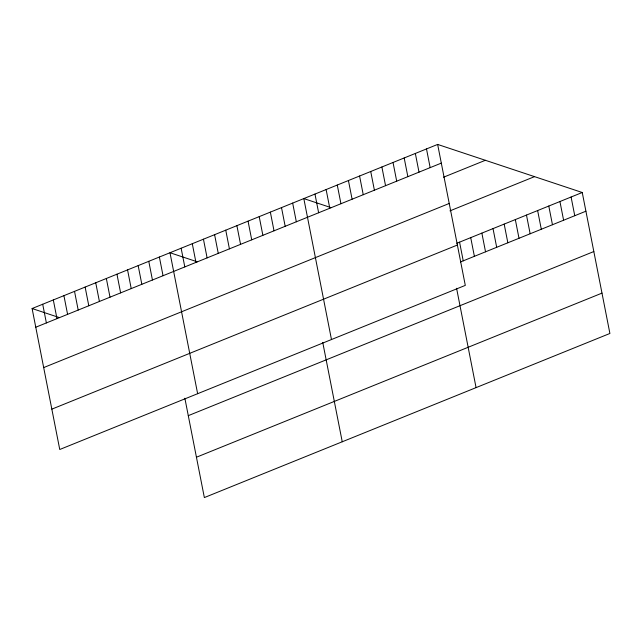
<?xml version="1.0" encoding="UTF-8"?>
<svg xmlns="http://www.w3.org/2000/svg" width="642" height="642" viewBox="0 0 642 642"><rect width="100%" height="100%" fill="white"/><g stroke="black" fill="none" stroke-linecap="round" stroke-linejoin="round"><path stroke-width="0.96" d="M437.643 144.426L465.298 285.385L59.754 449.496L32.1 308.529L437.643 144.426L582.246 192.504L609.9 333.471L204.357 497.574L184.864 398.233M35.767 327.227L441.311 163.116M443.542 177.216L485.36 160.291M43.68 367.577L449.231 203.466M449.954 210.865L534.529 176.638M456.775 243.278L582.246 192.504M51.841 409.147L457.385 245.035M460.442 261.968L585.913 211.202M188.283 415.655L593.826 251.544M196.436 457.224L601.987 293.121M331.079 207.647L303.818 198.579L331.473 339.546M197.255 261.8L169.986 252.739L197.64 393.698M32.1 308.529L59.369 317.597M571.091 197.022L574.759 215.712M559.936 201.532L563.604 220.222M548.79 206.042L552.457 224.74M537.635 210.56L541.302 229.25M526.48 215.07L530.148 233.76M515.325 219.58L519.001 238.278M504.179 224.098L507.846 242.788M493.024 228.608L496.691 247.306M481.869 233.118L485.537 251.816M470.722 237.636L474.39 256.327M459.568 242.146L463.235 260.845M456.582 288.282L476.067 387.624M426.497 148.936L430.164 167.626M415.342 153.446L419.009 172.144M404.187 157.964L407.855 176.654M393.032 162.474L396.7 181.172M381.886 166.992L385.553 185.682M370.731 171.502L374.398 190.192M359.576 176.012L363.244 194.711M348.429 180.53L352.097 199.221M337.275 185.04L340.942 203.731M326.12 189.55L329.787 208.249M314.965 194.069L318.633 212.759M322.749 342.435L342.242 441.776M292.664 203.089L296.331 221.787M281.509 207.607L285.176 226.297M270.354 212.117L274.022 230.815M259.207 216.635L262.875 235.325M248.053 221.145L251.72 239.835M236.898 225.655L240.565 244.353M225.751 230.173L229.419 248.863M214.597 234.683L218.264 253.373M203.442 239.193L207.109 257.891M192.287 243.711L195.954 262.401M181.14 248.221L184.808 266.92M159.376 257.025L163.044 275.723M148.775 261.318L152.443 280.016M138.166 265.611L141.834 284.302M127.557 269.905L131.225 288.595M116.956 274.198L120.624 292.888M106.347 278.492L110.015 297.182M95.738 282.777L99.406 301.475M85.129 287.07L88.797 305.769M74.528 291.364L78.196 310.054M63.919 295.657L67.587 314.347M53.31 299.95L56.977 318.641M42.709 304.244L46.376 322.934"/></g></svg>
